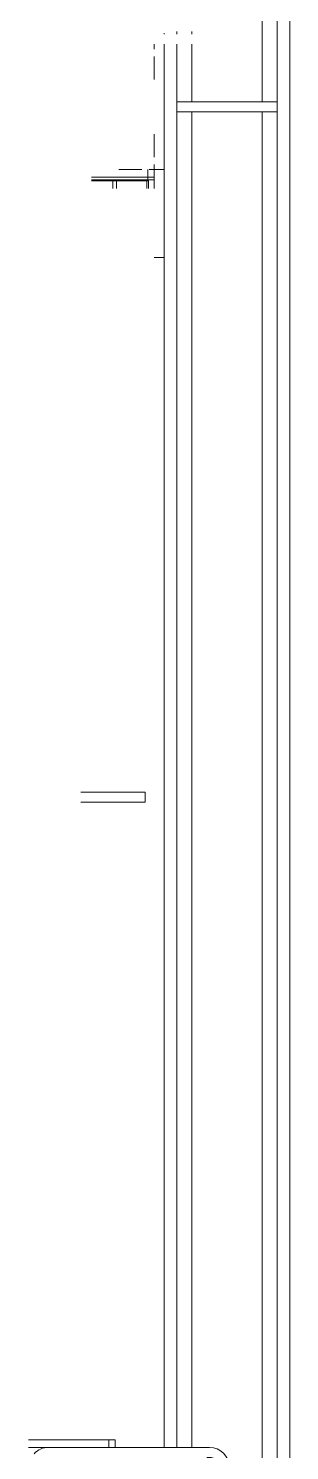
# Model space of a CAD drawing. Header units: millimetres. Extents: x 2179 to 48742, y 3478 to 161002.
# Drawn here: x 23991 to 24199, y 130526 to 131659 of the extents above; entities that cross this region are included whole.
import ezdxf

# ---------------------------------------------------------------- set-up
doc = ezdxf.new("R2010")
doc.units = ezdxf.units.MM
doc.layers.add('0-1', color=7, linetype='Continuous', lineweight=9)
doc.layers.add('2966-1_navrh dispozice stroju-HK_02_dwg-1', color=7, linetype='Continuous', lineweight=9, true_color=0x919191)

# ---------------------------------------------------------------- blocks, each defined once
blk = doc.blocks.new('2966-1_navrh dispozice stroju-HK_02_dwg_SE2995-903396-1NP _ stroje')
at = {"layer": '0-1', "flags": 128}
blk.add_lwpolyline([(6443.5, 40.3), (6451.5, 40.3), (6451.5, 120.3), (6443.5, 120.3)], close=True, dxfattribs=at)
blk = doc.blocks.new('2966-1_navrh dispozice stroju-HK_02_dwg_SE2986-903400-1NP _ stroje')
at = {"layer": '0-1'}
blk.add_line((7575.5, 120.3), (6336.8, 120.3), dxfattribs=at)
blk = doc.blocks.new('2966-1_navrh dispozice stroju-HK_02_dwg_SE2987-903401-1NP _ stroje')
at = {"layer": '0-1'}
for p, q in [((6443.5, 108.3), (6222.1, 108.3)), ((7575.5, 108.3), (6451.5, 108.3))]:
    blk.add_line(p, q, dxfattribs=at)
blk = doc.blocks.new('2966-1_navrh dispozice stroju-HK_02_dwg_SE2988-903402-1NP _ stroje')
at = {"layer": '0-1'}
for p, q in [((6389.5, 52.3), (6387.5, 52.3)), ((6443.5, 52.3), (6397.5, 52.3)), ((7515.5, 52.3), (6451.5, 52.3))]:
    blk.add_line(p, q, dxfattribs=at)
blk = doc.blocks.new('2966-1_navrh dispozice stroju-HK_02_dwg_SE2989-903403-1NP _ stroje')
at = {"layer": '0-1'}
for p, q in [((6389.5, 40.3), (6387.5, 40.3)), ((7515.5, 40.3), (6397.5, 40.3))]:
    blk.add_line(p, q, dxfattribs=at)
blk = doc.blocks.new('2966-1_navrh dispozice stroju-HK_02_dwg_SE2990-903404-1NP _ stroje')
at = {"layer": '0-1'}
blk.add_line((7515.5, 30.3), (6567.5, 30.3), dxfattribs=at)
blk = doc.blocks.new('2966-1_navrh dispozice stroju-HK_02_dwg_SE2991-903405-1NP _ stroje')
at = {"layer": '0-1'}
blk.add_line((7575.5, 130.3), (6348.5, 130.3), dxfattribs=at)
blk = doc.blocks.new('2966-1_navrh dispozice stroju-HK_02_dwg_SE2985-903406-1NP _ stroje')
for name in ['2966-1_navrh dispozice stroju-HK_02_dwg_SE2991-903405-1NP _ stroje', '2966-1_navrh dispozice stroju-HK_02_dwg_SE2986-903400-1NP _ stroje', '2966-1_navrh dispozice stroju-HK_02_dwg_SE2987-903401-1NP _ stroje', '2966-1_navrh dispozice stroju-HK_02_dwg_SE2988-903402-1NP _ stroje', '2966-1_navrh dispozice stroju-HK_02_dwg_SE2989-903403-1NP _ stroje', '2966-1_navrh dispozice stroju-HK_02_dwg_SE2990-903404-1NP _ stroje']:
    blk.add_blockref(name, (0, 0))
blk = doc.blocks.new('2966-1_navrh dispozice stroju-HK_02_dwg_SE2951-903433-1NP _ stroje')
at = {"layer": '0-1'}
for p, q in [((6397.5, 22.3), (6401.5, 22.3)), ((6407.3, 22.3), (6425.7, 22.3)), ((6469.3, 22.3), (6487.7, 22.3)), ((6493.5, 22.3), (6497.5, 22.3))]:
    blk.add_line(p, q, dxfattribs=at)
blk = doc.blocks.new('2966-1_navrh dispozice stroju-HK_02_dwg_SE2952-903434-1NP _ stroje')
at = {"layer": '0-1'}
blk.add_line((6505.5, 22.3), (6512.5, 22.3), dxfattribs=at)
blk = doc.blocks.new('2966-1_navrh dispozice stroju-HK_02_dwg_SE2950-903435-1NP _ stroje')
at = {"layer": '0-1'}
for p, q in [((6388.9, 30.3), (6389.5, 30.3)), ((6497.5, 30.3), (6497.5, 22.3))]:
    blk.add_line(p, q, dxfattribs=at)
at = {"layer": '0-1', "flags": 128}
blk.add_lwpolyline([(6397.5, 30.3), (6497.5, 30.3), (6567.5, 30.3), (6567.5, 22.3)], dxfattribs=at)
for name in ['2966-1_navrh dispozice stroju-HK_02_dwg_SE2951-903433-1NP _ stroje', '2966-1_navrh dispozice stroju-HK_02_dwg_SE2952-903434-1NP _ stroje']:
    blk.add_blockref(name, (0, 0))
blk = doc.blocks.new('2966-1_navrh dispozice stroju-HK_02_dwg_SE2771-903499-1NP _ stroje')
at = {"layer": '0-1'}
for p, q in [((7515.5, -13.7), (7509.5, -13.7)), ((7515.5, -77.7), (7515.5, -61.8))]:
    blk.add_line(p, q, dxfattribs=at)
at = {"layer": '0-1', "flags": 128}
blk.add_lwpolyline([(7509.5, -77.7), (7509.5, -13.7), (7509.5, -8.7), (7515.5, -8.7)], dxfattribs=at)
blk = doc.blocks.new('2966-1_navrh dispozice stroju-HK_02_dwg_SE2742-903522-1NP _ stroje')
at = {"layer": '0-1'}
for p, q in [((7531.4, 74.3), (7533.5, 74.3)), ((7957.5, 74.3), (7959.6, 74.3)), ((7515.5, -61.8), (7515.5, 66.3)), ((7523.5, 64.3), (7523.5, 66.3)), ((7967.5, 66.3), (7967.5, 64.3)), ((7975.5, 66.3), (7975.5, 22.3))]:
    blk.add_line(p, q, dxfattribs=at)
at = {"layer": '0-1', "flags": 128}
for points in [[(7531.4, 82.3), (7555.5, 82.3), (7555.5, 74.3)], [(7959.6, 82.3), (7935.5, 82.3), (7935.5, 74.3)]]:
    blk.add_lwpolyline(points, dxfattribs=at)
at = {"layer": '0-1'}
for centre, radius, start, end in [((7531.4, 66.3), 15.9, 90, 180), ((7959.6, 66.3), 15.9, 0, 90), ((7531.4, 66.3), 7.92, 90, 180), ((7959.6, 66.3), 7.92, 0, 90), ((7531.4, -61.8), 15.9, 180, 226.6912), ((7959.6, -61.8), 15.9, 313.3088, 360)]:
    blk.add_arc(centre, radius, start, end, dxfattribs=at)
blk = doc.blocks.new('2966-1_navrh dispozice stroju-HK_02_dwg_SE2134-903890-1NP _ stroje')
at = {"layer": '0-1', "flags": 128}
blk.add_lwpolyline([(7001.5, -36.2), (7001.5, 15.3), (6993.5, 15.3), (6993.5, -36.2)], dxfattribs=at)
blk = doc.blocks.new('2966-1_navrh dispozice stroju-HK_02_dwg_SE1903-903918-1NP _ stroje')
at = {"layer": '0-1'}
blk.add_line((6497.5, 12.5), (6497.5, -5.9), dxfattribs=at)
at = {"layer": '0-1', "flags": 128}
for points in [[(6497.5, 18.3), (6497.5, 22.3), (6503.5, 22.3), (6503.5, 17.3)], [(6497.5, 17.3), (6503.5, 17.3), (6503.5, -27.7)]]:
    blk.add_lwpolyline(points, dxfattribs=at)
blk = doc.blocks.new('2966-1_navrh dispozice stroju-HK_02_dwg_SE1118-904160-1NP _ stroje')
at = {"layer": '0-1'}
blk.add_line((6503.5, 17.3), (6505.5, 17.3), dxfattribs=at)
at = {"layer": '0-1', "flags": 128}
blk.add_lwpolyline([(6505.5, -27.7), (6505.5, 17.3), (6505.5, 22.3), (6503.5, 22.3)], dxfattribs=at)
blk = doc.blocks.new('2966-1_navrh dispozice stroju-HK_02_dwg_SE1117-904161-1NP _ stroje')
at = {"layer": '0-1'}
for p, q in [((6506.5, 16.8), (6505.5, 16.8)), ((6506.5, 14.8), (6505.5, 14.8)), ((6506.5, 16.6), (6512.5, 16.6)), ((6506.5, -7.7), (6512.5, -7.7)), ((6506.5, -10.6), (6512.5, -10.6))]:
    blk.add_line(p, q, dxfattribs=at)
at = {"layer": '0-1', "flags": 128}
blk.add_lwpolyline([(6506.5, -27.7), (6506.5, -10.6), (6506.5, -7.7), (6506.5, 16.6), (6506.5, 17.8), (6512.5, 17.8)], dxfattribs=at)
at = {"layer": '0-1'}
blk.add_arc((6511.5, -27.7), 6, 146.4427, 180, dxfattribs=at)
blk = doc.blocks.new('2966-1_navrh dispozice stroju-HK_02_dwg-876232-1NP _ stroje')
at = {"rotation": 328.989640494807}
for name in ['2966-1_navrh dispozice stroju-HK_02_dwg_SE2985-903406-1NP _ stroje', '2966-1_navrh dispozice stroju-HK_02_dwg_SE2995-903396-1NP _ stroje', '2966-1_navrh dispozice stroju-HK_02_dwg_SE2950-903435-1NP _ stroje', '2966-1_navrh dispozice stroju-HK_02_dwg_SE1903-903918-1NP _ stroje', '2966-1_navrh dispozice stroju-HK_02_dwg_SE1118-904160-1NP _ stroje', '2966-1_navrh dispozice stroju-HK_02_dwg_SE1117-904161-1NP _ stroje', '2966-1_navrh dispozice stroju-HK_02_dwg_SE2134-903890-1NP _ stroje', '2966-1_navrh dispozice stroju-HK_02_dwg_SE2742-903522-1NP _ stroje', '2966-1_navrh dispozice stroju-HK_02_dwg_SE2771-903499-1NP _ stroje']:
    blk.add_blockref(name, (-62300.5, 46431.8), dxfattribs=at)

msp = doc.modelspace()

# ---------------------------------------------------------------- block references
at = {"layer": '2966-1_navrh dispozice stroju-HK_02_dwg-1', "rotation": 301.0103595051887}
msp.add_blockref('2966-1_navrh dispozice stroju-HK_02_dwg-876232-1NP _ stroje', (16370.5, 60726.8), dxfattribs=at)

doc.saveas('drawing.dxf')
